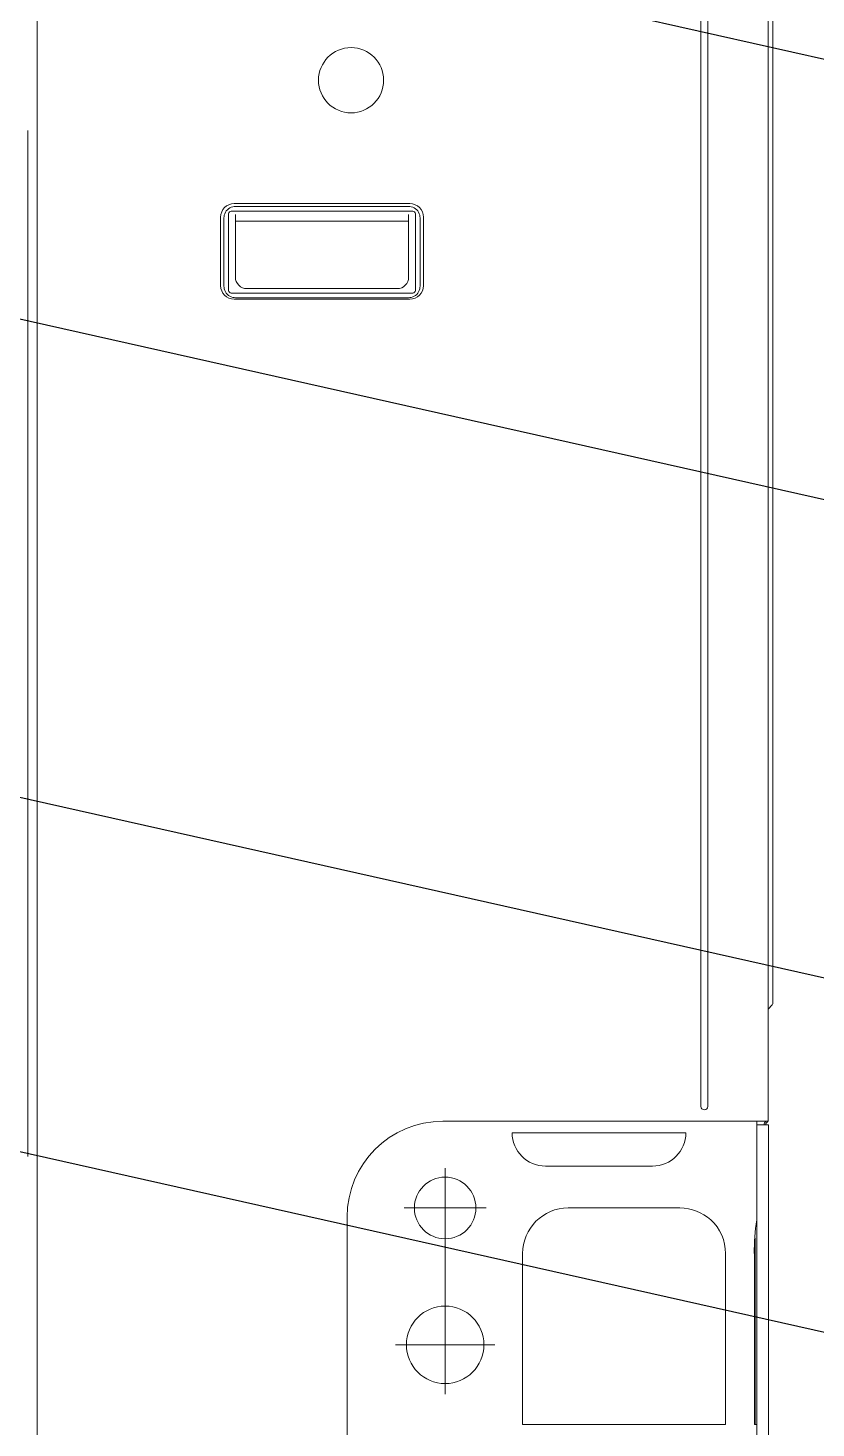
# Model space of a CAD drawing. Header units: millimetres. Extents: x -5096 to 255006, y -2833 to 77941.
# Drawn here: x 214495 to 215406, y 34242 to 35861 of the extents above; entities that cross this region are included whole.
import ezdxf

# ---------------------------------------------------------------- set-up
doc = ezdxf.new("R2010")
doc.units = ezdxf.units.MM
doc.layers.add('图框', color=7, linetype='Continuous', lineweight=0)

# ---------------------------------------------------------------- blocks, each defined once
blk = doc.blocks.new('A$C502410BE')
for p, q in [((13107.1, 8050.8), (17187.6, 7134.5)), ((13107.1, 7541.8), (17187.6, 6625.5)), ((13107.1, 6988.6), (17187.6, 6072.3)), ((13107.1, 6579.2), (17187.6, 5662.9))]:
    blk.add_line(p, q)
at = {"layer": '图框', "color": 1, "linetype": 'Continuous'}
for p, q in [((15497, 5664.1), (15497, 9080.1)), ((15497, 9079.1), (15497, 5664.1)), ((16264.5, 6965.9), (16264.5, 9068.2)), ((16272.4, 6970.8), (16272.4, 9068.2)), ((16342.3, 6081.9), (16342.3, 9079.1)), ((16347.5, 9016.8), (16347.5, 6230.8)), ((15486.4, 6041), (15486.4, 7227.1)), ((15927.9, 7142.8), (15725, 7142.8)), ((15926.6, 7139.3), (15726.3, 7139.3)), ((15709.2, 7126.9), (15709.2, 7047.9)), ((15713.1, 7126.2), (15713.1, 7047.1)), ((15718.4, 7131.1), (15718.4, 7042.1)), ((15931.5, 7134.1), (15721.4, 7134.1)), ((15726.3, 7057.6), (15726.3, 7130.1)), ((15926.6, 7122.2), (15726.3, 7122.2)), ((15926.6, 7057.6), (15926.6, 7130.1)), ((15934.5, 7131.1), (15934.5, 7042.1)), ((15939.8, 7047.1), (15939.8, 7126.2)), ((15943.7, 7047.9), (15943.7, 7126.9)), ((15913.4, 7044.4), (15739.5, 7044.4)), ((15931.5, 7039.2), (15721.4, 7039.2)), ((15725, 7032.1), (15927.9, 7032.1)), ((15926.6, 7033.9), (15726.3, 7033.9)), ((16264.5, 6099), (16264.5, 6972)), ((16272.4, 6099), (16272.4, 6970.8)), ((16347.5, 6230.8), (16347.5, 6217.6)), ((16347, 6216.3), (16342.3, 6211.6)), ((16277.2, 6081.9), (15966.1, 6081.9)), ((16342.3, 6081.9), (16277.2, 6081.9)), ((16329.1, 6081.9), (16329.1, 5967.9)), ((16340.4, 6077.9), (16329.1, 6077.9)), ((16337.8, 6079.2), (16337.8, 6077.9)), ((16339.7, 6081.9), (16338.3, 6080.5)), ((16341.7, 6081.3), (16339.6, 6079.2)), ((16339.6, 6079.2), (16339.6, 6077.9)), ((16342.5, 6077.9), (16340.4, 6077.9)), ((16342.5, 6077.9), (16342.5, 5664.1)), ((16046.2, 6068.7), (16247.2, 6068.7)), ((16208.6, 6030.1), (16084.8, 6030.1)), ((16240.3, 5981.7), (16111.1, 5981.7)), ((16329.1, 5929), (16329.1, 5981.7)), ((15855.4, 5971.2), (15855.4, 5664.1)), ((16327.2, 5929), (16327.2, 5946.7)), ((16058.4, 5929), (16058.4, 5731.3)), ((16293, 5731.3), (16293, 5929)), ((16326.3, 5929), (16326.3, 5731.3)), ((16327.2, 5731.3), (16327.2, 5929)), ((16329.1, 5731.3), (16329.1, 5929)), ((16058.4, 5731.3), (16275.9, 5731.3)), ((16275.9, 5731.3), (16293, 5731.3)), ((16326.3, 5731.3), (16329.1, 5731.3)), ((16329.1, 5731.3), (16329.1, 5663.6))]:
    blk.add_line(p, q, dxfattribs=at)
at = {"layer": '图框', "color": 1}
for p, q in [((15968.8, 5766.3), (15968.8, 6027.7)), ((15921.5, 5981.7), (16016.1, 5981.7)), ((15911.5, 5823.5), (16026.1, 5823.5))]:
    blk.add_line(p, q, dxfattribs=at)
blk.add_circle((15860, 7285.3), 37.7, dxfattribs=at)
at = {"layer": '图框', "color": 1, "linetype": 'Continuous'}
for centre, radius in [((15968.8, 5981.7), 35.6), ((15968.8, 5823.5), 44.8)]:
    blk.add_circle(centre, radius, dxfattribs=at)
for centre, radius, start, end in [((15725, 7126.9), 15.8, 90, 180), ((15726.3, 7126.2), 13.2, 102.8695, 167.1305), ((15726.3, 7126.2), 13.2, 90, 102.8695), ((15926.6, 7126.2), 13.2, 77.1305, 90), ((15927.9, 7126.9), 15.8, 0, 90), ((15926.6, 7126.2), 13.2, 12.8695, 77.1305), ((15726.3, 7126.2), 13.2, 167.1305, 180), ((15721.9, 7130.5), 3.58, 99.0823, 170.9177), ((15931, 7130.5), 3.58, 9.0823, 80.9177), ((15926.6, 7126.2), 13.2, 0, 12.8695), ((15739.5, 7057.6), 13.2, 180, 270), ((15913.4, 7057.6), 13.2, 270, 0), ((15725, 7047.9), 15.8, 180, 270), ((15726.3, 7047.1), 13.2, 180, 192.8695), ((15726.3, 7047.1), 13.2, 192.8695, 257.1305), ((15721.9, 7042.7), 3.58, 189.0823, 260.9177), ((15927.9, 7047.9), 15.8, 270, 0), ((15926.6, 7047.1), 13.2, 282.8695, 347.1305), ((15931, 7042.7), 3.58, 279.0823, 350.9177), ((15926.6, 7047.1), 13.2, 347.1305, 0), ((15726.3, 7047.1), 13.2, 257.1305, 270), ((15926.6, 7047.1), 13.2, 270, 282.8695), ((16345.7, 6217.6), 1.85, 315, 0), ((16268.5, 6099), 3.95, 180, 0), ((15966.1, 5971.2), 110.7, 90, 180), ((16339.6, 6079.2), 1.85, 135, 180), ((16340.4, 6082.6), 1.85, 315, 335.5302), ((16084.8, 6068.7), 38.6, 180, 270), ((16208.6, 6068.7), 38.6, 270, 0), ((16111.1, 5929), 52.7, 90, 180), ((16240.3, 5929), 52.7, 47.5459, 90), ((16240.3, 5929), 52.7, 0, 47.5459), ((16586.3, 5929.6), 260.1, 171.5362, 180.1355)]:
    blk.add_arc(centre, radius, start, end, dxfattribs=at)

msp = doc.modelspace()

# ---------------------------------------------------------------- block references
msp.add_blockref('A$C502410BE', (199008.6, 28515))

doc.saveas('drawing.dxf')
